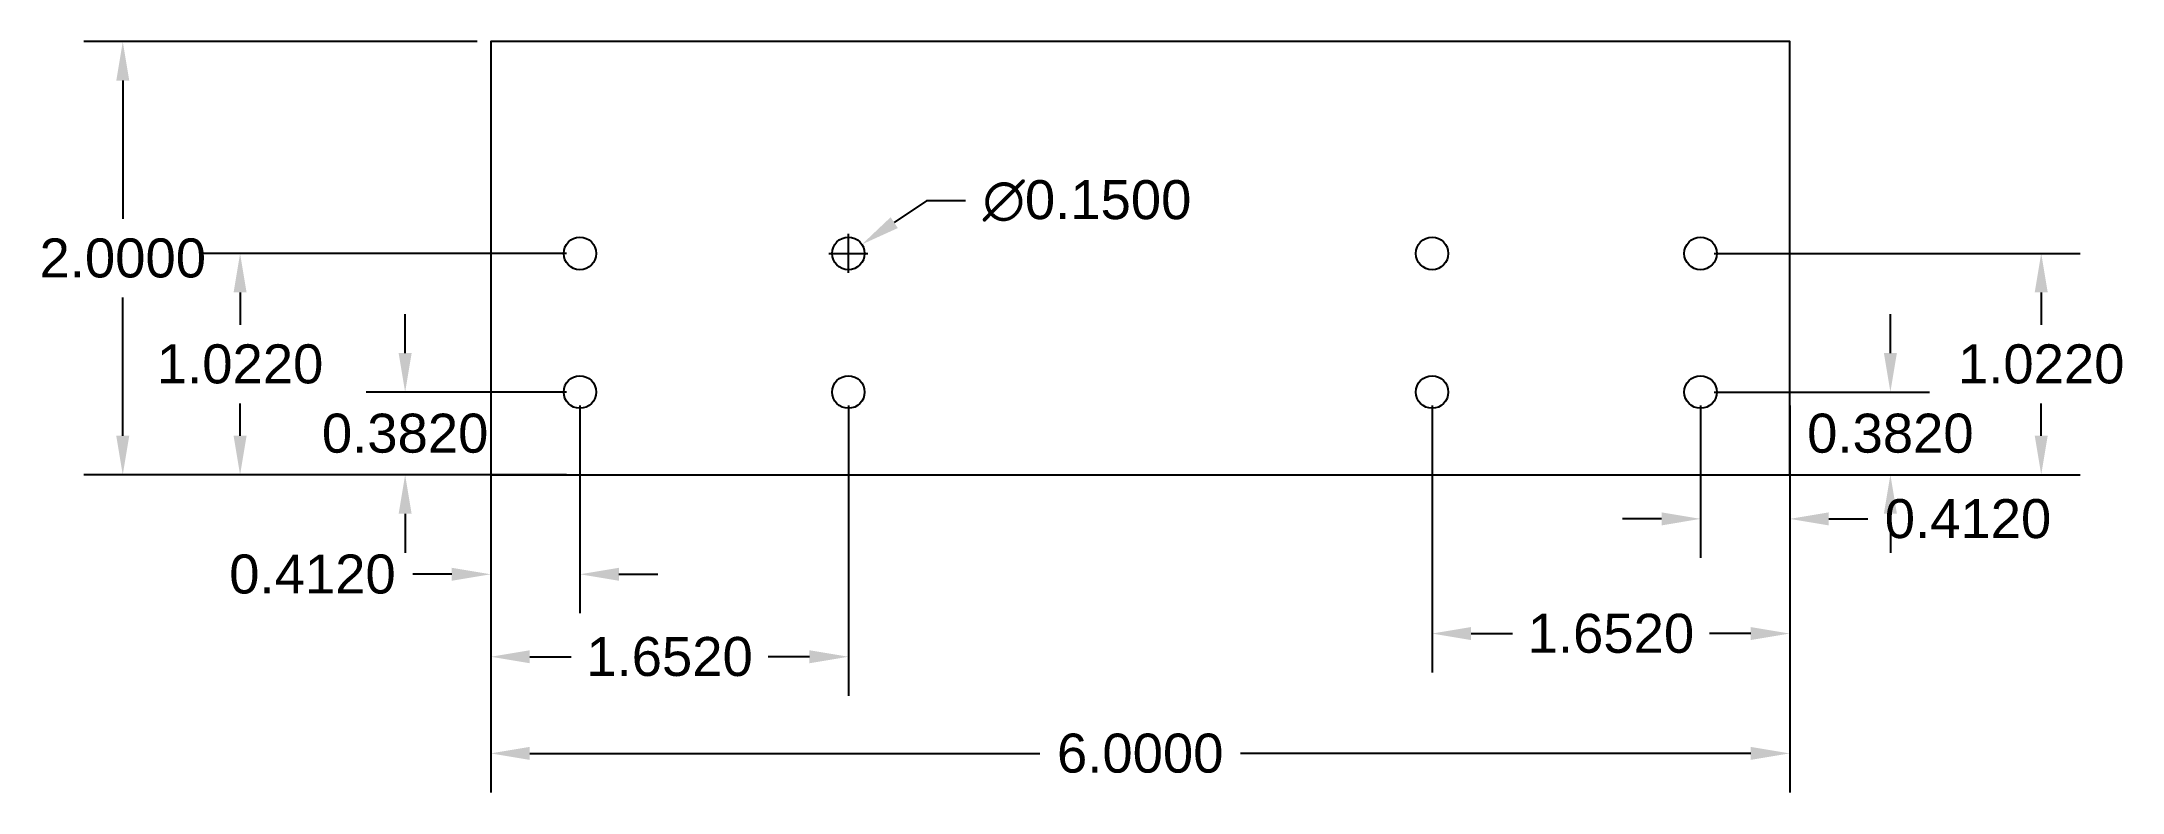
# Model space of a CAD drawing. Header units: inches. Extents: x 15.18 to 24.79, y 10.91 to 14.37.
import ezdxf

# ---------------------------------------------------------------- set-up
doc = ezdxf.new("R2010")
doc.units = ezdxf.units.IN
doc.header["$MEASUREMENT"] = 0
doc.styles.get("Standard").update_dxf_attribs({"font": 'arial.ttf'})
doc.dimstyles.get("Standard").update_dxf_attribs({"dimtxt": 0.18, "dimasz": 0.18, "dimexe": 0.18, "dimexo": 0.0625, "dimgap": 0.09, "dimtad": 0, "dimtih": 1, "dimtoh": 1, "dimdec": 4, "dimzin": 0, "dimdsep": 46, "dimtxsty": 'Standard', "dimcen": 0.09, "dimadec": 0, "dimazin": 0, "dimtfac": 1, "dimtdec": 4, "dimtofl": 0, "dimtmove": 0, "dimatfit": 3, "dimfxl": 1, "dimtolj": 1, "dimtzin": 0, "dimarcsym": 0})

# ---------------------------------------------------------------- blocks, each defined once
blk = doc.blocks.new('*D2')
at = {"color": 0, "lineweight": -2, "transparency": 16777216}
for p, q in [((16.8565, 12.9342), (16.8565, 13.1142)), ((17.6013, 12.7542), (16.6765, 12.7542)), ((17.6013, 12.3722), (16.6765, 12.3722)), ((16.8565, 12.1922), (16.8565, 12.0122))]:
    blk.add_line(p, q, dxfattribs=at)
at = {"color": 0, "transparency": 16777216}
for points in [[(16.8265, 12.9342), (16.8865, 12.9342), (16.8565, 12.7542)], [(16.8265, 12.1922), (16.8865, 12.1922), (16.8565, 12.3722)]]:
    blk.add_solid(points, dxfattribs=at)
at = {"layer": 'Defpoints', "color": 0, "transparency": 16777216}
for p in [(17.6638, 12.7542), (16.8565, 12.3722), (17.6638, 12.3722)]:
    blk.add_point(p, dxfattribs=at)
at = {"color": 0, "transparency": 16777216, "insert": (16.8565, 12.5632), "char_height": 0.18, "attachment_point": 5}
blk.add_mtext('\\A1;0.3820', dxfattribs=at)
blk = doc.blocks.new('*D3')
at = {"color": 0, "lineweight": -2, "transparency": 16777216}
for p, q in [((17.6013, 13.3942), (15.9142, 13.3942)), ((16.0942, 13.2142), (16.0942, 13.0651)), ((16.0942, 12.5522), (16.0942, 12.7013)), ((17.6013, 12.3722), (15.9142, 12.3722))]:
    blk.add_line(p, q, dxfattribs=at)
at = {"color": 0, "transparency": 16777216}
for points in [[(16.0642, 13.2142), (16.1242, 13.2142), (16.0942, 13.3942)], [(16.0642, 12.5522), (16.1242, 12.5522), (16.0942, 12.3722)]]:
    blk.add_solid(points, dxfattribs=at)
at = {"layer": 'Defpoints', "color": 0, "transparency": 16777216}
for p in [(17.6638, 13.3942), (16.0942, 12.3722), (17.6638, 12.3722)]:
    blk.add_point(p, dxfattribs=at)
at = {"color": 0, "transparency": 16777216, "insert": (16.0942, 12.8832), "char_height": 0.18, "attachment_point": 5}
blk.add_mtext('\\A1;1.0220', dxfattribs=at)
blk = doc.blocks.new('*D4')
at = {"color": 0, "lineweight": -2, "transparency": 16777216}
for p, q in [((17.1893, 14.3722), (15.3723, 14.3722)), ((15.5523, 14.1922), (15.5523, 13.5541)), ((15.5523, 12.5522), (15.5523, 13.1903)), ((17.1893, 12.3722), (15.3723, 12.3722))]:
    blk.add_line(p, q, dxfattribs=at)
at = {"color": 0, "transparency": 16777216}
for points in [[(15.5223, 14.1922), (15.5823, 14.1922), (15.5523, 14.3722)], [(15.5223, 12.5522), (15.5823, 12.5522), (15.5523, 12.3722)]]:
    blk.add_solid(points, dxfattribs=at)
at = {"layer": 'Defpoints', "color": 0, "transparency": 16777216}
for p in [(17.2518, 14.3722), (15.5523, 12.3722), (17.2518, 12.3722)]:
    blk.add_point(p, dxfattribs=at)
at = {"color": 0, "transparency": 16777216, "insert": (15.5523, 13.3722), "char_height": 0.18, "attachment_point": 5}
blk.add_mtext('\\A1;2.0000', dxfattribs=at)
blk = doc.blocks.new('*D5')
at = {"color": 0, "lineweight": -2, "transparency": 16777216}
for p, q in [((17.2518, 12.6917), (17.2518, 11.7329)), ((17.6638, 12.6917), (17.6638, 11.7329)), ((17.0718, 11.9129), (16.8918, 11.9129)), ((17.8438, 11.9129), (18.0238, 11.9129))]:
    blk.add_line(p, q, dxfattribs=at)
at = {"color": 0, "transparency": 16777216}
for points in [[(17.0718, 11.9429), (17.0718, 11.8829), (17.2518, 11.9129)], [(17.8438, 11.9429), (17.8438, 11.8829), (17.6638, 11.9129)]]:
    blk.add_solid(points, dxfattribs=at)
at = {"layer": 'Defpoints', "color": 0, "transparency": 16777216}
for p in [(17.2518, 12.7542), (17.6638, 12.7542), (17.2518, 11.9129)]:
    blk.add_point(p, dxfattribs=at)
at = {"color": 0, "transparency": 16777216, "insert": (16.4285, 11.9129), "char_height": 0.18, "attachment_point": 5}
blk.add_mtext('\\A1;0.4120', dxfattribs=at)
blk = doc.blocks.new('*D6')
at = {"color": 0, "lineweight": -2, "transparency": 16777216}
for p, q in [((17.2518, 12.6917), (17.2518, 11.3521)), ((18.9038, 12.6917), (18.9038, 11.3521)), ((17.4318, 11.5321), (17.6229, 11.5321)), ((18.7238, 11.5321), (18.5326, 11.5321))]:
    blk.add_line(p, q, dxfattribs=at)
at = {"color": 0, "transparency": 16777216}
for points in [[(17.4318, 11.5621), (17.4318, 11.5021), (17.2518, 11.5321)], [(18.7238, 11.5621), (18.7238, 11.5021), (18.9038, 11.5321)]]:
    blk.add_solid(points, dxfattribs=at)
at = {"layer": 'Defpoints', "color": 0, "transparency": 16777216}
for p in [(17.2518, 12.7542), (18.9038, 12.7542), (17.2518, 11.5321)]:
    blk.add_point(p, dxfattribs=at)
at = {"color": 0, "transparency": 16777216, "insert": (18.0778, 11.5321), "char_height": 0.18, "attachment_point": 5}
blk.add_mtext('\\A1;1.6520', dxfattribs=at)
blk = doc.blocks.new('*D7')
at = {"color": 0, "lineweight": -2, "transparency": 16777216}
for p, q in [((17.2518, 12.3097), (17.2518, 10.9059)), ((23.2518, 12.3097), (23.2518, 10.9059)), ((17.4318, 11.0859), (19.788, 11.0859)), ((23.0718, 11.0859), (20.7156, 11.0859))]:
    blk.add_line(p, q, dxfattribs=at)
at = {"color": 0, "transparency": 16777216}
for points in [[(17.4318, 11.1159), (17.4318, 11.0559), (17.2518, 11.0859)], [(23.0718, 11.1159), (23.0718, 11.0559), (23.2518, 11.0859)]]:
    blk.add_solid(points, dxfattribs=at)
at = {"layer": 'Defpoints', "color": 0, "transparency": 16777216}
for p in [(17.2518, 12.3722), (23.2518, 12.3722), (23.2518, 11.0859)]:
    blk.add_point(p, dxfattribs=at)
at = {"color": 0, "transparency": 16777216, "insert": (20.2518, 11.0859), "char_height": 0.18, "attachment_point": 5}
blk.add_mtext('\\A1;6.0000', dxfattribs=at)
blk = doc.blocks.new('*D8')
at = {"color": 0, "lineweight": -2, "transparency": 16777216}
for p, q in [((22.8398, 12.6917), (22.8398, 11.9887)), ((23.2518, 12.6917), (23.2518, 11.9887)), ((22.6598, 12.1687), (22.4798, 12.1687)), ((23.4318, 12.1687), (23.6118, 12.1687))]:
    blk.add_line(p, q, dxfattribs=at)
at = {"color": 0, "transparency": 16777216}
for points in [[(22.6598, 12.1987), (22.6598, 12.1387), (22.8398, 12.1687)], [(23.4318, 12.1987), (23.4318, 12.1387), (23.2518, 12.1687)]]:
    blk.add_solid(points, dxfattribs=at)
at = {"layer": 'Defpoints', "color": 0, "transparency": 16777216}
for p in [(22.8398, 12.7542), (23.2518, 12.7542), (23.2518, 12.1687)]:
    blk.add_point(p, dxfattribs=at)
at = {"color": 0, "transparency": 16777216, "insert": (24.0751, 12.1687), "char_height": 0.18, "attachment_point": 5}
blk.add_mtext('\\A1;0.4120', dxfattribs=at)
blk = doc.blocks.new('*D9')
at = {"color": 0, "lineweight": -2, "transparency": 16777216}
for p, q in [((21.5998, 12.6917), (21.5998, 11.4592)), ((23.2518, 12.6917), (23.2518, 11.4592)), ((21.7798, 11.6392), (21.9709, 11.6392)), ((23.0718, 11.6392), (22.8806, 11.6392))]:
    blk.add_line(p, q, dxfattribs=at)
at = {"color": 0, "transparency": 16777216}
for points in [[(21.7798, 11.6692), (21.7798, 11.6092), (21.5998, 11.6392)], [(23.0718, 11.6692), (23.0718, 11.6092), (23.2518, 11.6392)]]:
    blk.add_solid(points, dxfattribs=at)
at = {"layer": 'Defpoints', "color": 0, "transparency": 16777216}
for p in [(21.5998, 12.7542), (23.2518, 12.7542), (23.2518, 11.6392)]:
    blk.add_point(p, dxfattribs=at)
at = {"color": 0, "transparency": 16777216, "insert": (22.4258, 11.6392), "char_height": 0.18, "attachment_point": 5}
blk.add_mtext('\\A1;1.6520', dxfattribs=at)
blk = doc.blocks.new('*D10')
at = {"color": 0, "lineweight": -2, "transparency": 16777216}
for p, q in [((23.7166, 12.9342), (23.7166, 13.1142)), ((22.9023, 12.7542), (23.8966, 12.7542)), ((22.9023, 12.3722), (23.8966, 12.3722)), ((23.7166, 12.1922), (23.7166, 12.0122))]:
    blk.add_line(p, q, dxfattribs=at)
at = {"color": 0, "transparency": 16777216}
for points in [[(23.6866, 12.9342), (23.7466, 12.9342), (23.7166, 12.7542)], [(23.6866, 12.1922), (23.7466, 12.1922), (23.7166, 12.3722)]]:
    blk.add_solid(points, dxfattribs=at)
at = {"layer": 'Defpoints', "color": 0, "transparency": 16777216}
for p in [(22.8398, 12.7542), (22.8398, 12.3722), (23.7166, 12.3722)]:
    blk.add_point(p, dxfattribs=at)
at = {"color": 0, "transparency": 16777216, "insert": (23.7166, 12.5632), "char_height": 0.18, "attachment_point": 5}
blk.add_mtext('\\A1;0.3820', dxfattribs=at)
blk = doc.blocks.new('*D11')
at = {"color": 0, "lineweight": -2, "transparency": 16777216}
for p, q in [((22.9023, 13.3942), (24.5933, 13.3942)), ((24.4133, 13.2142), (24.4133, 13.0651)), ((24.4133, 12.5522), (24.4133, 12.7013)), ((22.9023, 12.3722), (24.5933, 12.3722))]:
    blk.add_line(p, q, dxfattribs=at)
at = {"color": 0, "transparency": 16777216}
for points in [[(24.3833, 13.2142), (24.4433, 13.2142), (24.4133, 13.3942)], [(24.3833, 12.5522), (24.4433, 12.5522), (24.4133, 12.3722)]]:
    blk.add_solid(points, dxfattribs=at)
at = {"layer": 'Defpoints', "color": 0, "transparency": 16777216}
for p in [(22.8398, 13.3942), (22.8398, 12.3722), (24.4133, 12.3722)]:
    blk.add_point(p, dxfattribs=at)
at = {"color": 0, "transparency": 16777216, "insert": (24.4133, 12.8832), "char_height": 0.18, "attachment_point": 5}
blk.add_mtext('\\A1;1.0220', dxfattribs=at)
blk = doc.blocks.new('*D12')
at = {"color": 0, "lineweight": -2, "transparency": 16777216}
for p, q in [((19.265, 13.6367), (19.1155, 13.5364)), ((19.445, 13.6367), (19.265, 13.6367)), ((18.9038, 13.3042), (18.9038, 13.4842)), ((18.8138, 13.3942), (18.9938, 13.3942))]:
    blk.add_line(p, q, dxfattribs=at)
at = {"color": 0, "transparency": 16777216}
blk.add_solid([(19.0988, 13.5613), (19.1322, 13.5115), (18.9661, 13.436)], dxfattribs=at)
at = {"layer": 'Defpoints', "color": 0, "transparency": 16777216}
for p in [(18.9661, 13.436), (18.8415, 13.3524)]:
    blk.add_point(p, dxfattribs=at)
at = {"color": 0, "transparency": 16777216, "insert": (20.0062, 13.6367), "char_height": 0.18, "attachment_point": 5}
blk.add_mtext('\\A1;∅0.1500', dxfattribs=at)

msp = doc.modelspace()

# ---------------------------------------------------------------- linework, layer by layer
msp.add_lwpolyline([(17.2518, 12.37225), (23.2518, 12.37225), (23.2518, 14.37225), (17.2518, 14.37225)], close=True)
for centre in [(17.6638, 13.39425), (18.9038, 13.39425), (21.5998, 13.39425), (22.8398, 13.39425), (17.6638, 12.75425), (18.9038, 12.75425), (21.5998, 12.75425), (22.8398, 12.75425)]:
    msp.add_circle(centre, 0.075)

# ---------------------------------------------------------------- dimensions: what is measured, and where the dimension line sits
for base, p1, p2, picture, middle in [((15.55232, 12.37225), (17.2518, 14.37225), (17.2518, 12.37225), '*D4', (15.55232, 13.37225)), ((16.09422, 12.37225), (17.6638, 13.39425), (17.6638, 12.37225), '*D3', (16.09422, 12.88325)), ((24.41329, 12.37225), (22.8398, 13.39425), (22.8398, 12.37225), '*D11', (24.41329, 12.88325)), ((16.85645, 12.37225), (17.6638, 12.75425), (17.6638, 12.37225), '*D2', (16.85645, 12.56325)), ((23.71657, 12.37225), (22.8398, 12.75425), (22.8398, 12.37225), '*D10', (23.71657, 12.56325))]:
    dim = msp.add_linear_dim(base=base, p1=p1, p2=p2, angle=90, dimstyle='Standard')
    dim.commit()
    dim.dimension.update_dxf_attribs({"geometry": picture, "text_midpoint": middle})
dim = msp.add_diameter_dim_2p(p1=(18.84152, 13.35245), p2=(18.96607, 13.43605), dimstyle='Standard')
dim.commit()
dim.dimension.update_dxf_attribs({"geometry": '*D12', "text_midpoint": (20.00622, 13.63668), "dimtype": 163})
for base, p1, p2, picture, middle in [((17.2518, 11.91288), (17.6638, 12.75425), (17.2518, 12.75425), '*D5', (16.42847, 11.91288)), ((17.2518, 11.53213), (18.9038, 12.75425), (17.2518, 12.75425), '*D6', (18.0778, 11.53213)), ((23.2518, 11.63922), (21.5998, 12.75425), (23.2518, 12.75425), '*D9', (22.4258, 11.63922)), ((23.2518, 12.1687), (22.8398, 12.75425), (23.2518, 12.75425), '*D8', (24.07512, 12.1687)), ((23.2518, 11.08594), (17.2518, 12.37225), (23.2518, 12.37225), '*D7', (20.2518, 11.08594))]:
    dim = msp.add_linear_dim(base=base, p1=p1, p2=p2, dimstyle='Standard')
    dim.commit()
    dim.dimension.update_dxf_attribs({"geometry": picture, "text_midpoint": middle})

doc.saveas('drawing.dxf')
